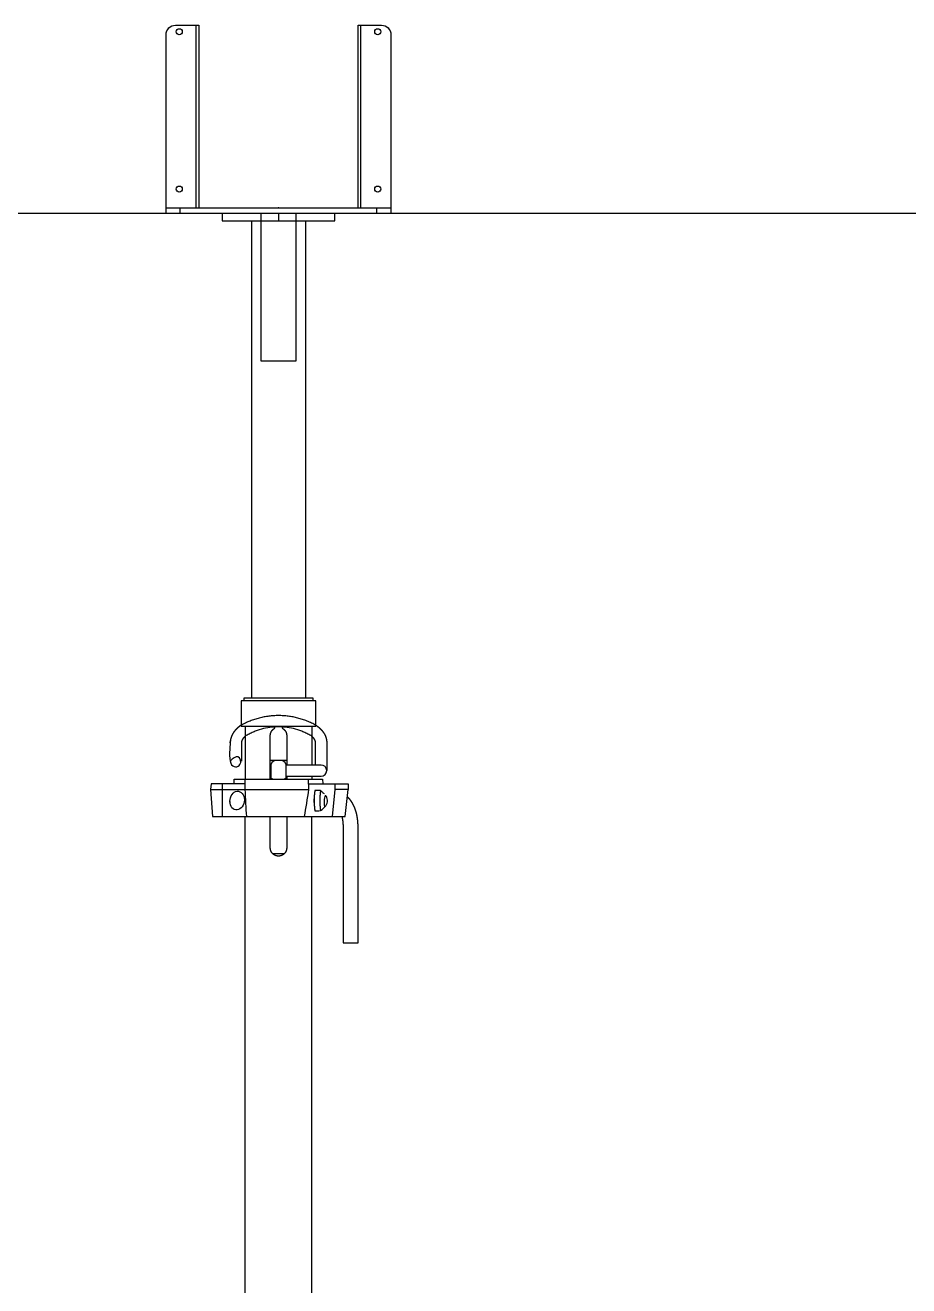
# Model space of a CAD drawing. Header units: millimetres. Extents: x 1924 to 471109, y -30014 to 109986.
# Drawn here: x 423574 to 424518, y 29958 to 31304 of the extents above; entities that cross this region are included whole.
import ezdxf

# ---------------------------------------------------------------- set-up
doc = ezdxf.new("R2010")
doc.units = ezdxf.units.MM
doc.header["$LTSCALE"] = 100
doc.linetypes.add('104', pattern=[4, 2, -2])
doc.layers.add('D NOSNIKY', color=7, linetype='Continuous', true_color=0x994d4d)
doc.layers.add('PERI_HELPLINE', color=140, linetype='Continuous', plot=False)
doc.layers.add('PERI_HIDDEN', color=30, linetype='104', plot=False)

msp = doc.modelspace()

# ---------------------------------------------------------------- linework, layer by layer
at = {"color": 0, "linetype": 'ByBlock'}
for p, q in [((423756.915, 31109.112), (423756.915, 31304.112)), ((423932.915, 31109.112), (423932.915, 31304.112)), ((423724.915, 31109.112), (423964.915, 31109.112))]:
    msp.add_line(p, q, dxfattribs=at).dxf.unprotected_set("ltscale", 0)
for p, q in [((423815.915, 31095.112), (423815.915, 30585.612)), ((423873.915, 31095.112), (423873.915, 30585.612)), ((423809.37, 30555.612), (423809.37, 30499.112)), ((423880.46, 30555.612), (423880.46, 30514.112)), ((423853.665, 30519.112), (423836.165, 30519.112)), ((423853.665, 30502.112), (423853.665, 30499.112)), ((423880.46, 30502.112), (423880.46, 30499.112)), ((423905.185, 30494.112), (423905.185, 30488.112)), ((423850.772, 30419.112), (423839.057, 30419.112))]:
    msp.add_line(p, q, dxfattribs=at)
msp.add_lwpolyline([(423929.915, 31109.112), (423929.915, 31304.112), (423954.915, 31304.112, -0.41421356), (423964.915, 31294.112), (423964.915, 31103.112), (423724.915, 31103.112), (423724.915, 31294.112, -0.41421356), (423734.915, 31304.112), (423759.915, 31304.112), (423759.915, 31109.112)], format="xyb", dxfattribs=at).dxf.unprotected_set("ltscale", 0)
msp.add_lwpolyline([(423904.915, 31103.112), (423784.915, 31103.112), (423784.915, 31095.112), (423904.915, 31095.112)], close=True)
for points in [[(423881.915, 30582.612), (423881.915, 30585.612), (423807.915, 30585.612), (423807.915, 30582.612)], [(423884.994, 30556.517), (423884.994, 30556.517), (423885.072, 30556.464), (423885.151, 30556.41), (423885.229, 30556.356), (423885.307, 30556.302), (423885.385, 30556.247), (423885.462, 30556.193), (423885.54, 30556.138), (423885.617, 30556.083), (423885.694, 30556.028), (423885.771, 30555.973), (423885.847, 30555.918), (423885.923, 30555.863), (423886, 30555.807), (423886.076, 30555.752), (423886.151, 30555.696), (423886.227, 30555.64), (423886.302, 30555.584), (423886.377, 30555.528), (423886.452, 30555.472), (423886.527, 30555.415), (423886.601, 30555.359), (423886.675, 30555.302), (423886.749, 30555.245), (423886.823, 30555.188), (423886.897, 30555.131), (423886.97, 30555.073), (423887.043, 30555.016), (423887.116, 30554.958), (423887.189, 30554.901), (423887.261, 30554.843), (423887.334, 30554.785), (423887.406, 30554.726), (423887.478, 30554.668), (423887.549, 30554.61), (423887.621, 30554.551), (423887.692, 30554.492), (423887.763, 30554.433), (423887.833, 30554.374), (423887.904, 30554.315), (423887.974, 30554.256), (423888.044, 30554.196), (423888.114, 30554.137), (423888.184, 30554.077), (423888.253, 30554.017), (423888.322, 30553.957), (423888.391, 30553.896), (423888.46, 30553.836), (423888.528, 30553.776), (423888.597, 30553.715), (423888.665, 30553.654), (423888.732, 30553.593), (423888.8, 30553.532), (423888.867, 30553.471), (423888.934, 30553.409), (423889.001, 30553.347), (423889.068, 30553.286), (423889.134, 30553.224), (423889.201, 30553.162), (423889.267, 30553.1), (423889.332, 30553.037), (423889.398, 30552.975), (423889.463, 30552.912), (423889.528, 30552.849), (423889.593, 30552.786), (423889.658, 30552.723), (423889.722, 30552.66), (423889.786, 30552.596), (423889.85, 30552.533), (423889.914, 30552.469), (423889.977, 30552.405), (423890.04, 30552.341), (423890.103, 30552.277), (423890.166, 30552.212), (423890.228, 30552.148), (423890.29, 30552.083), (423890.352, 30552.018), (423890.414, 30551.953), (423890.475, 30551.888), (423890.536, 30551.823), (423890.597, 30551.757), (423890.658, 30551.692), (423890.718, 30551.626), (423890.778, 30551.56), (423890.838, 30551.494), (423890.898, 30551.428), (423890.957, 30551.362), (423891.016, 30551.295), (423891.075, 30551.228), (423891.133, 30551.162), (423891.192, 30551.095), (423891.25, 30551.027), (423891.308, 30550.96), (423891.365, 30550.893), (423891.422, 30550.825), (423891.479, 30550.757), (423891.536, 30550.689), (423891.593, 30550.621), (423891.649, 30550.553), (423891.705, 30550.485), (423891.76, 30550.416), (423891.816, 30550.348), (423891.871, 30550.279), (423891.926, 30550.21), (423891.98, 30550.141), (423892.034, 30550.071), (423892.088, 30550.002), (423892.142, 30549.932), (423892.196, 30549.863), (423892.249, 30549.793), (423892.302, 30549.723), (423892.354, 30549.652), (423892.406, 30549.582), (423892.459, 30549.511), (423892.51, 30549.441), (423892.562, 30549.37), (423892.613, 30549.299), (423892.664, 30549.228), (423892.714, 30549.156), (423892.765, 30549.085), (423892.815, 30549.013), (423892.864, 30548.941), (423892.914, 30548.87), (423892.963, 30548.797), (423893.012, 30548.725), (423893.06, 30548.653), (423893.109, 30548.58), (423893.157, 30548.508), (423893.204, 30548.435), (423893.252, 30548.362), (423893.299, 30548.288), (423893.345, 30548.215), (423893.392, 30548.142), (423893.438, 30548.068), (423893.484, 30547.994), (423893.529, 30547.92), (423893.575, 30547.846), (423893.62, 30547.772), (423893.664, 30547.697), (423893.708, 30547.623), (423893.752, 30547.548), (423893.796, 30547.473), (423893.84, 30547.398), (423893.883, 30547.323), (423893.925, 30547.248), (423893.968, 30547.172), (423894.01, 30547.096), (423894.052, 30547.02), (423894.093, 30546.944), (423894.134, 30546.868), (423894.175, 30546.792), (423894.216, 30546.716), (423894.256, 30546.639), (423894.296, 30546.562), (423894.335, 30546.485), (423894.375, 30546.408), (423894.414, 30546.331), (423894.452, 30546.253), (423894.491, 30546.176), (423894.528, 30546.098), (423894.566, 30546.02), (423894.603, 30545.942), (423894.64, 30545.864), (423894.677, 30545.786), (423894.713, 30545.707), (423894.749, 30545.628), (423894.784, 30545.55), (423894.819, 30545.471), (423894.854, 30545.392), (423894.889, 30545.312), (423894.923, 30545.233), (423894.956, 30545.153), (423894.99, 30545.074), (423895.023, 30544.994), (423895.055, 30544.914), (423895.088, 30544.834), (423895.12, 30544.753), (423895.151, 30544.673), (423895.182, 30544.592), (423895.213, 30544.512), (423895.244, 30544.431), (423895.274, 30544.35), (423895.303, 30544.269), (423895.333, 30544.188), (423895.362, 30544.106), (423895.39, 30544.025), (423895.419, 30543.943), (423895.447, 30543.862), (423895.474, 30543.78), (423895.501, 30543.698), (423895.528, 30543.616), (423895.554, 30543.534), (423895.58, 30543.452), (423895.606, 30543.369), (423895.631, 30543.287), (423895.656, 30543.204), (423895.681, 30543.122), (423895.705, 30543.039), (423895.728, 30542.956), (423895.752, 30542.873), (423895.775, 30542.79), (423895.797, 30542.707), (423895.819, 30542.623), (423895.841, 30542.54), (423895.863, 30542.457), (423895.884, 30542.373), (423895.904, 30542.289), (423895.925, 30542.206), (423895.944, 30542.122), (423895.964, 30542.038), (423895.983, 30541.954), (423896.002, 30541.87), (423896.02, 30541.786), (423896.038, 30541.701), (423896.055, 30541.617), (423896.072, 30541.533), (423896.089, 30541.448), (423896.105, 30541.364), (423896.121, 30541.279), (423896.136, 30541.194), (423896.151, 30541.109), (423896.166, 30541.025), (423896.18, 30540.94), (423896.194, 30540.855), (423896.208, 30540.77), (423896.221, 30540.685), (423896.233, 30540.6), (423896.245, 30540.514), (423896.257, 30540.429), (423896.268, 30540.344), (423896.279, 30540.258), (423896.29, 30540.173), (423896.3, 30540.088), (423896.31, 30540.002), (423896.319, 30539.916), (423896.328, 30539.831), (423896.336, 30539.745), (423896.344, 30539.66), (423896.352, 30539.574), (423896.359, 30539.488), (423896.366, 30539.402), (423896.372, 30539.316), (423896.378, 30539.231), (423896.383, 30539.145), (423896.388, 30539.059), (423896.393, 30538.973), (423896.397, 30538.887), (423896.401, 30538.801), (423896.404, 30538.715), (423896.407, 30538.629), (423896.409, 30538.542), (423896.411, 30538.456), (423896.413, 30538.37), (423896.414, 30538.284), (423896.415, 30538.198), (423896.415, 30538.112), (423896.415, 30508.112)], [(423809.37, 30544.891), (423809.299, 30544.829), (423809.23, 30544.768), (423809.161, 30544.706), (423809.093, 30544.644), (423809.025, 30544.583), (423808.958, 30544.521), (423808.892, 30544.46), (423808.827, 30544.398), (423808.762, 30544.337), (423808.698, 30544.276), (423808.635, 30544.214), (423808.572, 30544.153), (423808.51, 30544.092), (423808.449, 30544.031), (423808.388, 30543.97), (423808.328, 30543.909), (423808.269, 30543.848), (423808.21, 30543.787), (423808.153, 30543.726), (423808.096, 30543.666), (423808.039, 30543.605), (423807.984, 30543.545), (423807.929, 30543.485), (423807.874, 30543.425), (423807.821, 30543.365), (423807.768, 30543.305), (423807.716, 30543.246), (423807.664, 30543.186), (423807.614, 30543.127), (423807.563, 30543.067), (423807.514, 30543.008), (423807.465, 30542.949), (423807.417, 30542.89), (423807.37, 30542.832), (423807.323, 30542.773), (423807.277, 30542.714), (423807.232, 30542.656), (423807.187, 30542.598), (423807.143, 30542.54), (423807.099, 30542.482), (423807.057, 30542.425), (423807.014, 30542.367), (423806.973, 30542.31), (423806.932, 30542.252), (423806.892, 30542.195), (423806.852, 30542.139), (423806.813, 30542.082), (423806.775, 30542.025), (423806.737, 30541.969), (423806.7, 30541.913), (423806.663, 30541.857), (423806.628, 30541.801), (423806.592, 30541.745), (423806.558, 30541.69), (423806.524, 30541.634), (423806.49, 30541.579), (423806.457, 30541.524), (423806.425, 30541.469), (423806.393, 30541.415), (423806.362, 30541.36), (423806.331, 30541.306), (423806.302, 30541.252), (423806.272, 30541.198), (423806.243, 30541.145), (423806.215, 30541.091), (423806.187, 30541.038), (423806.16, 30540.985), (423806.134, 30540.932), (423806.108, 30540.88), (423806.082, 30540.827), (423806.057, 30540.775), (423806.033, 30540.723), (423806.009, 30540.671), (423805.986, 30540.62), (423805.963, 30540.568), (423805.941, 30540.517), (423805.919, 30540.466), (423805.898, 30540.416), (423805.878, 30540.365), (423805.858, 30540.315), (423805.838, 30540.265), (423805.819, 30540.215), (423805.8, 30540.166), (423805.782, 30540.116), (423805.765, 30540.067), (423805.748, 30540.019), (423805.731, 30539.97), (423805.715, 30539.922), (423805.7, 30539.873), (423805.684, 30539.826), (423805.67, 30539.778), (423805.656, 30539.73), (423805.642, 30539.683), (423805.628, 30539.636), (423805.615, 30539.589), (423805.603, 30539.542), (423805.591, 30539.496), (423805.579, 30539.449), (423805.568, 30539.403), (423805.557, 30539.357), (423805.547, 30539.311), (423805.537, 30539.265), (423805.528, 30539.22), (423805.518, 30539.174), (423805.51, 30539.129), (423805.501, 30539.084), (423805.493, 30539.039), (423805.486, 30538.994), (423805.479, 30538.949), (423805.472, 30538.904), (423805.466, 30538.859), (423805.46, 30538.815), (423805.454, 30538.77), (423805.449, 30538.726), (423805.444, 30538.682), (423805.44, 30538.638), (423805.436, 30538.594), (423805.432, 30538.55), (423805.426, 30538.462), (423805.421, 30538.374), (423805.417, 30538.286), (423805.415, 30538.199), (423805.415, 30538.112), (423805.415, 30518.112)], [(423836.165, 30499.112), (423836.165, 30545.612), (423836.166, 30545.757), (423836.17, 30545.902), (423836.176, 30546.049), (423836.185, 30546.196), (423836.197, 30546.343), (423836.21, 30546.491), (423836.227, 30546.639), (423836.246, 30546.788), (423836.268, 30546.936), (423836.292, 30547.085), (423836.319, 30547.233), (423836.348, 30547.382), (423836.38, 30547.53), (423836.414, 30547.678), (423836.451, 30547.825), (423836.491, 30547.972), (423836.533, 30548.119), (423836.578, 30548.265), (423836.625, 30548.41), (423836.675, 30548.555), (423836.727, 30548.698), (423836.782, 30548.841), (423836.84, 30548.982), (423836.9, 30549.123), (423836.963, 30549.262), (423837.028, 30549.4), (423837.096, 30549.537), (423837.166, 30549.673), (423837.238, 30549.807), (423837.312, 30549.94), (423837.388, 30550.071), (423837.467, 30550.2), (423837.548, 30550.328), (423837.63, 30550.455), (423837.715, 30550.579), (423837.801, 30550.702), (423837.889, 30550.823), (423837.979, 30550.943), (423838.07, 30551.06), (423838.163, 30551.175), (423838.257, 30551.288), (423838.353, 30551.399), (423838.451, 30551.508), (423838.549, 30551.615), (423838.649, 30551.72), (423838.751, 30551.822), (423838.854, 30551.922), (423838.959, 30552.022), (423839.067, 30552.12), (423839.177, 30552.217), (423839.289, 30552.312), (423839.403, 30552.406), (423839.519, 30552.499), (423839.637, 30552.59), (423839.757, 30552.679), (423839.879, 30552.766), (423840.003, 30552.852), (423840.128, 30552.935), (423840.255, 30553.017), (423840.384, 30553.097), (423840.514, 30553.174), (423840.646, 30553.25), (423840.78, 30553.323), (423840.915, 30553.394), (423840.915, 30555.612)], [(423848.915, 30555.612), (423848.915, 30553.394), (423849.05, 30553.323), (423849.183, 30553.25), (423849.315, 30553.174), (423849.446, 30553.097), (423849.574, 30553.017), (423849.701, 30552.935), (423849.827, 30552.852), (423849.951, 30552.766), (423850.072, 30552.679), (423850.192, 30552.59), (423850.31, 30552.499), (423850.427, 30552.406), (423850.541, 30552.312), (423850.653, 30552.217), (423850.762, 30552.12), (423850.87, 30552.022), (423850.976, 30551.922), (423851.079, 30551.822), (423851.18, 30551.72), (423851.28, 30551.615), (423851.379, 30551.508), (423851.476, 30551.399), (423851.572, 30551.288), (423851.667, 30551.175), (423851.76, 30551.06), (423851.851, 30550.943), (423851.941, 30550.823), (423852.029, 30550.702), (423852.115, 30550.579), (423852.199, 30550.455), (423852.282, 30550.328), (423852.362, 30550.2), (423852.441, 30550.071), (423852.518, 30549.94), (423852.592, 30549.807), (423852.664, 30549.673), (423852.734, 30549.537), (423852.801, 30549.4), (423852.867, 30549.262), (423852.929, 30549.123), (423852.989, 30548.982), (423853.047, 30548.841), (423853.102, 30548.698), (423853.155, 30548.555), (423853.204, 30548.41), (423853.252, 30548.265), (423853.296, 30548.119), (423853.339, 30547.972), (423853.378, 30547.825), (423853.415, 30547.678), (423853.45, 30547.53), (423853.481, 30547.382), (423853.511, 30547.233), (423853.538, 30547.085), (423853.562, 30546.936), (423853.583, 30546.788), (423853.602, 30546.639), (423853.619, 30546.491), (423853.633, 30546.343), (423853.644, 30546.196), (423853.653, 30546.049), (423853.66, 30545.902), (423853.663, 30545.757), (423853.665, 30545.612), (423853.665, 30514.112)], [(423884.415, 30514.112), (423884.415, 30538.112), (423884.414, 30538.199), (423884.412, 30538.287), (423884.409, 30538.375), (423884.404, 30538.463), (423884.398, 30538.551), (423884.391, 30538.64), (423884.382, 30538.73), (423884.377, 30538.774), (423884.371, 30538.819), (423884.365, 30538.864), (423884.359, 30538.909), (423884.353, 30538.954), (423884.346, 30539), (423884.338, 30539.045), (423884.331, 30539.091), (423884.322, 30539.136), (423884.314, 30539.182), (423884.305, 30539.228), (423884.295, 30539.274), (423884.286, 30539.32), (423884.275, 30539.366), (423884.265, 30539.413), (423884.254, 30539.459), (423884.242, 30539.506), (423884.23, 30539.553), (423884.218, 30539.6), (423884.205, 30539.647), (423884.191, 30539.694), (423884.178, 30539.742), (423884.163, 30539.789), (423884.149, 30539.837), (423884.133, 30539.885), (423884.118, 30539.933), (423884.102, 30539.981), (423884.085, 30540.03), (423884.068, 30540.078), (423884.05, 30540.127), (423884.032, 30540.176), (423884.014, 30540.225), (423883.995, 30540.274), (423883.975, 30540.324), (423883.955, 30540.373), (423883.934, 30540.423), (423883.913, 30540.473), (423883.892, 30540.523), (423883.869, 30540.574), (423883.847, 30540.625), (423883.824, 30540.675), (423883.8, 30540.726), (423883.776, 30540.778), (423883.751, 30540.829), (423883.725, 30540.881), (423883.699, 30540.933), (423883.673, 30540.985), (423883.646, 30541.037), (423883.618, 30541.09), (423883.59, 30541.143), (423883.561, 30541.196), (423883.532, 30541.249), (423883.502, 30541.302), (423883.472, 30541.356), (423883.441, 30541.41), (423883.409, 30541.464), (423883.377, 30541.519), (423883.344, 30541.574), (423883.311, 30541.629), (423883.276, 30541.684), (423883.242, 30541.739), (423883.207, 30541.795), (423883.171, 30541.851), (423883.134, 30541.907), (423883.097, 30541.963), (423883.059, 30542.02), (423883.02, 30542.077), (423882.981, 30542.134), (423882.942, 30542.191), (423882.901, 30542.248), (423882.86, 30542.305), (423882.818, 30542.363), (423882.776, 30542.421), (423882.733, 30542.479), (423882.689, 30542.537), (423882.645, 30542.595), (423882.6, 30542.653), (423882.554, 30542.712), (423882.508, 30542.77), (423882.461, 30542.829), (423882.413, 30542.888), (423882.365, 30542.947), (423882.316, 30543.007), (423882.266, 30543.066), (423882.216, 30543.126), (423882.165, 30543.185), (423882.113, 30543.245), (423882.061, 30543.305), (423882.008, 30543.365), (423881.954, 30543.425), (423881.9, 30543.485), (423881.845, 30543.545), (423881.789, 30543.606), (423881.733, 30543.666), (423881.676, 30543.727), (423881.618, 30543.787), (423881.559, 30543.848), (423881.5, 30543.909), (423881.44, 30543.97), (423881.38, 30544.031), (423881.319, 30544.092), (423881.257, 30544.153), (423881.194, 30544.214), (423881.131, 30544.276), (423881.067, 30544.337), (423881.002, 30544.398), (423880.937, 30544.46), (423880.871, 30544.521), (423880.804, 30544.583), (423880.737, 30544.644), (423880.669, 30544.706), (423880.6, 30544.768), (423880.53, 30544.829), (423880.46, 30544.891)], [(423808.879, 30499.112), (423808.874, 30498.114), (423808.868, 30497.115), (423808.862, 30496.115), (423808.857, 30495.114), (423808.851, 30494.112), (423772.862, 30494.112), (423772.446, 30488.112), (423877.384, 30488.112)], [(423785.083, 30459.112), (423784.946, 30488.112), (423785.027, 30494.112)], [(423797.403, 30494.112), (423797.665, 30499.112), (423892.015, 30499.112), (423892.277, 30494.112)], [(423808.992, 30499.112), (423808.98, 30496.922), (423808.968, 30494.728), (423808.956, 30492.528), (423808.944, 30490.322), (423808.933, 30488.112), (423809.135, 30484.299), (423809.337, 30480.542), (423809.541, 30476.838), (423809.745, 30473.188), (423809.95, 30469.591), (423810.155, 30466.046), (423810.361, 30462.553), (423810.569, 30459.112)], [(423872.724, 30459.112), (423873.278, 30462.542), (423873.84, 30466.025), (423874.41, 30469.563), (423874.988, 30473.156), (423875.574, 30476.807), (423876.168, 30480.515), (423876.772, 30484.283), (423877.384, 30488.112), (423876.861, 30499.112)], [(423877.099, 30494.112), (423919.185, 30494.112), (423919.185, 30488.112)], [(423772.446, 30488.112), (423774.532, 30459.112), (423916.101, 30459.112), (423919.185, 30488.112), (423905.185, 30488.112), (423902.101, 30459.112)], [(423912.524, 30459.112), (423912.564, 30458.959), (423912.603, 30458.805), (423912.642, 30458.65), (423912.68, 30458.494), (423912.718, 30458.338), (423912.755, 30458.181), (423912.792, 30458.023), (423912.828, 30457.864), (423912.864, 30457.704), (423912.899, 30457.543), (423912.934, 30457.382), (423912.968, 30457.22), (423913.001, 30457.057), (423913.034, 30456.894), (423913.098, 30456.565), (423913.159, 30456.233), (423913.219, 30455.899), (423913.276, 30455.562), (423913.33, 30455.223), (423913.382, 30454.881), (423913.431, 30454.538), (423913.478, 30454.192), (423913.522, 30453.844), (423913.564, 30453.495), (423913.603, 30453.144), (423913.64, 30452.791), (423913.673, 30452.437), (423913.705, 30452.081), (423913.733, 30451.724), (423913.759, 30451.366), (423913.782, 30451.007), (423913.803, 30450.647), (423913.821, 30450.287), (423913.836, 30449.925), (423913.848, 30449.563), (423913.858, 30449.201), (423913.865, 30448.838), (423913.869, 30448.475), (423913.87, 30448.112), (423913.87, 30324.112), (423929.87, 30324.112), (423929.87, 30448.112), (423929.87, 30448.406), (423929.868, 30448.701), (423929.864, 30448.995), (423929.86, 30449.289), (423929.854, 30449.584), (423929.846, 30449.878), (423929.837, 30450.172), (423929.827, 30450.466), (423929.816, 30450.76), (423929.803, 30451.053), (423929.789, 30451.347), (423929.773, 30451.64), (423929.756, 30451.933), (423929.738, 30452.226), (423929.718, 30452.518), (423929.697, 30452.811), (423929.675, 30453.103), (423929.651, 30453.394), (423929.626, 30453.686), (423929.6, 30453.977), (423929.572, 30454.268), (423929.543, 30454.558), (423929.512, 30454.848), (423929.481, 30455.138), (423929.447, 30455.427), (423929.413, 30455.715), (423929.377, 30456.004), (423929.34, 30456.291), (423929.301, 30456.579), (423929.261, 30456.866), (423929.22, 30457.152), (423929.177, 30457.437), (423929.134, 30457.723), (423929.088, 30458.007), (423929.042, 30458.291), (423928.994, 30458.574), (423928.944, 30458.857), (423928.894, 30459.139), (423928.842, 30459.421), (423928.788, 30459.701), (423928.733, 30459.981), (423928.677, 30460.261), (423928.62, 30460.539), (423928.561, 30460.817), (423928.501, 30461.094), (423928.44, 30461.371), (423928.377, 30461.646), (423928.313, 30461.921), (423928.247, 30462.195), (423928.18, 30462.469), (423928.112, 30462.741), (423928.042, 30463.012), (423927.971, 30463.283), (423927.899, 30463.553), (423927.825, 30463.822), (423927.75, 30464.09), (423927.674, 30464.357), (423927.596, 30464.623), (423927.517, 30464.888), (423927.436, 30465.152), (423927.354, 30465.416), (423927.271, 30465.678), (423927.186, 30465.939), (423927.1, 30466.199), (423927.056, 30466.329), (423927.013, 30466.458), (423926.968, 30466.588), (423926.924, 30466.717), (423926.879, 30466.845), (423926.833, 30466.974), (423926.788, 30467.102), (423926.742, 30467.23), (423926.696, 30467.357), (423926.649, 30467.485), (423926.602, 30467.612), (423926.554, 30467.738), (423926.507, 30467.865), (423926.459, 30467.991), (423926.41, 30468.117), (423926.362, 30468.243), (423926.313, 30468.368), (423926.263, 30468.493), (423926.213, 30468.618), (423926.163, 30468.743), (423926.113, 30468.867), (423926.062, 30468.991), (423926.011, 30469.114), (423925.959, 30469.238), (423925.907, 30469.361), (423925.855, 30469.484), (423925.802, 30469.606), (423925.749, 30469.728), (423925.696, 30469.85), (423925.642, 30469.972), (423925.588, 30470.093), (423925.533, 30470.214), (423925.479, 30470.335), (423925.423, 30470.455), (423925.368, 30470.575), (423925.312, 30470.695), (423925.255, 30470.814), (423925.199, 30470.933), (423925.142, 30471.052), (423925.084, 30471.17), (423925.026, 30471.289), (423924.968, 30471.406), (423924.909, 30471.524), (423924.85, 30471.641), (423924.791, 30471.758), (423924.731, 30471.874), (423924.671, 30471.991), (423924.61, 30472.107), (423924.549, 30472.222), (423924.488, 30472.337), (423924.426, 30472.452), (423924.364, 30472.567), (423924.302, 30472.681), (423924.239, 30472.795), (423924.175, 30472.908), (423924.112, 30473.021), (423924.047, 30473.134), (423923.983, 30473.247), (423923.918, 30473.359), (423923.853, 30473.471), (423923.787, 30473.582), (423923.721, 30473.693), (423923.654, 30473.804), (423923.587, 30473.914), (423923.52, 30474.024), (423923.452, 30474.134), (423923.384, 30474.243), (423923.315, 30474.352), (423923.246, 30474.461), (423923.176, 30474.569), (423923.106, 30474.677), (423923.036, 30474.784), (423922.965, 30474.892), (423922.894, 30474.998), (423922.823, 30475.105), (423922.75, 30475.211), (423922.678, 30475.316), (423922.605, 30475.422), (423922.532, 30475.526), (423922.458, 30475.631), (423922.384, 30475.735), (423922.309, 30475.839), (423922.234, 30475.942), (423922.158, 30476.045), (423922.082, 30476.148), (423922.006, 30476.25), (423921.929, 30476.352), (423921.851, 30476.453), (423921.774, 30476.554), (423921.695, 30476.655), (423921.616, 30476.755), (423921.537, 30476.855), (423921.457, 30476.954), (423921.377, 30477.053), (423921.296, 30477.152), (423921.215, 30477.25), (423921.133, 30477.347), (423921.051, 30477.445), (423920.968, 30477.541), (423920.885, 30477.638), (423920.801, 30477.733), (423920.717, 30477.829), (423920.632, 30477.924), (423920.546, 30478.018), (423920.461, 30478.112), (423920.374, 30478.206), (423920.287, 30478.299), (423920.2, 30478.391), (423920.112, 30478.483), (423920.024, 30478.575), (423919.935, 30478.666), (423919.845, 30478.757), (423919.755, 30478.847), (423919.664, 30478.937), (423919.573, 30479.026), (423919.481, 30479.114), (423919.389, 30479.202), (423919.296, 30479.29), (423919.203, 30479.377), (423919.109, 30479.464), (423919.014, 30479.55), (423918.919, 30479.635), (423918.824, 30479.72), (423918.727, 30479.805), (423918.631, 30479.888), (423918.533, 30479.972), (423918.435, 30480.055), (423918.337, 30480.137)], [(423809.415, 28641.112), (423809.415, 30335.362), (423809.37, 30350.362), (423809.37, 30459.112)], [(423853.665, 30459.112), (423853.665, 30425.612), (423853.664, 30425.508), (423853.662, 30425.404), (423853.659, 30425.3), (423853.654, 30425.195), (423853.649, 30425.09), (423853.641, 30424.985), (423853.633, 30424.879), (423853.623, 30424.773), (423853.612, 30424.668), (423853.6, 30424.562), (423853.586, 30424.455), (423853.571, 30424.349), (423853.555, 30424.243), (423853.537, 30424.137), (423853.518, 30424.031), (423853.498, 30423.924), (423853.477, 30423.818), (423853.454, 30423.712), (423853.43, 30423.607), (423853.404, 30423.501), (423853.377, 30423.395), (423853.349, 30423.29), (423853.32, 30423.185), (423853.289, 30423.08), (423853.257, 30422.976), (423853.224, 30422.872), (423853.189, 30422.768), (423853.153, 30422.665), (423853.116, 30422.562), (423853.077, 30422.46), (423853.037, 30422.358), (423852.996, 30422.257), (423852.954, 30422.156), (423852.91, 30422.056), (423852.865, 30421.957), (423852.818, 30421.858), (423852.771, 30421.76), (423852.722, 30421.662), (423852.672, 30421.565), (423852.621, 30421.469), (423852.568, 30421.374), (423852.515, 30421.279), (423852.46, 30421.185), (423852.405, 30421.092), (423852.348, 30420.999), (423852.29, 30420.908), (423852.232, 30420.817), (423852.172, 30420.727), (423852.111, 30420.638), (423852.05, 30420.55), (423851.987, 30420.463), (423851.924, 30420.377), (423851.86, 30420.292), (423851.795, 30420.208), (423851.729, 30420.125), (423851.662, 30420.043), (423851.594, 30419.961), (423851.526, 30419.881), (423851.457, 30419.802), (423851.388, 30419.725), (423851.317, 30419.648), (423851.246, 30419.572), (423851.175, 30419.498), (423851.102, 30419.425), (423851.029, 30419.352), (423850.955, 30419.281), (423850.879, 30419.21), (423850.802, 30419.139), (423850.725, 30419.07), (423850.646, 30419.001), (423850.566, 30418.932), (423850.485, 30418.865), (423850.402, 30418.798), (423850.319, 30418.732), (423850.235, 30418.667), (423850.15, 30418.603), (423850.064, 30418.54), (423849.977, 30418.477), (423849.889, 30418.416), (423849.8, 30418.355), (423849.71, 30418.295), (423849.619, 30418.237), (423849.528, 30418.179), (423849.435, 30418.122), (423849.342, 30418.067), (423849.248, 30418.012), (423849.153, 30417.958), (423849.058, 30417.906), (423848.962, 30417.855), (423848.865, 30417.805), (423848.767, 30417.756), (423848.669, 30417.708), (423848.57, 30417.662), (423848.471, 30417.617), (423848.37, 30417.573), (423848.27, 30417.53), (423848.168, 30417.489), (423848.067, 30417.449), (423847.964, 30417.411), (423847.862, 30417.373), (423847.758, 30417.337), (423847.655, 30417.303), (423847.551, 30417.269), (423847.446, 30417.237), (423847.341, 30417.206), (423847.236, 30417.177), (423847.131, 30417.149), (423847.026, 30417.122), (423846.92, 30417.097), (423846.814, 30417.073), (423846.708, 30417.05), (423846.602, 30417.028), (423846.496, 30417.008), (423846.39, 30416.989), (423846.283, 30416.972), (423846.177, 30416.955), (423846.071, 30416.94), (423845.965, 30416.927), (423845.859, 30416.914), (423845.753, 30416.903), (423845.647, 30416.893), (423845.542, 30416.885), (423845.437, 30416.878), (423845.332, 30416.872), (423845.227, 30416.867), (423845.122, 30416.864), (423845.018, 30416.862), (423844.915, 30416.862), (423844.811, 30416.862), (423844.707, 30416.864), (423844.603, 30416.867), (423844.498, 30416.872), (423844.393, 30416.878), (423844.288, 30416.885), (423844.182, 30416.893), (423844.076, 30416.903), (423843.971, 30416.914), (423843.865, 30416.927), (423843.758, 30416.94), (423843.652, 30416.955), (423843.546, 30416.972), (423843.44, 30416.989), (423843.334, 30417.008), (423843.227, 30417.028), (423843.121, 30417.05), (423843.015, 30417.073), (423842.909, 30417.097), (423842.804, 30417.122), (423842.698, 30417.149), (423842.593, 30417.177), (423842.488, 30417.206), (423842.383, 30417.237), (423842.279, 30417.269), (423842.175, 30417.303), (423842.071, 30417.337), (423841.968, 30417.373), (423841.865, 30417.411), (423841.763, 30417.449), (423841.661, 30417.489), (423841.56, 30417.53), (423841.459, 30417.573), (423841.359, 30417.617), (423841.259, 30417.662), (423841.161, 30417.708), (423841.062, 30417.756), (423840.965, 30417.805), (423840.868, 30417.855), (423840.772, 30417.906), (423840.676, 30417.958), (423840.581, 30418.012), (423840.487, 30418.067), (423840.394, 30418.122), (423840.302, 30418.179), (423840.21, 30418.237), (423840.12, 30418.295), (423840.03, 30418.355), (423839.941, 30418.416), (423839.853, 30418.477), (423839.766, 30418.54), (423839.68, 30418.603), (423839.595, 30418.667), (423839.51, 30418.732), (423839.427, 30418.798), (423839.345, 30418.865), (423839.264, 30418.932), (423839.184, 30419.001), (423839.105, 30419.07), (423839.027, 30419.139), (423838.95, 30419.21), (423838.875, 30419.281), (423838.8, 30419.352), (423838.727, 30419.425), (423838.655, 30419.498), (423838.583, 30419.572), (423838.512, 30419.648), (423838.442, 30419.725), (423838.372, 30419.802), (423838.303, 30419.881), (423838.235, 30419.961), (423838.168, 30420.043), (423838.101, 30420.125), (423838.035, 30420.208), (423837.97, 30420.292), (423837.906, 30420.377), (423837.842, 30420.463), (423837.78, 30420.55), (423837.718, 30420.638), (423837.658, 30420.727), (423837.598, 30420.817), (423837.539, 30420.908), (423837.482, 30420.999), (423837.425, 30421.092), (423837.369, 30421.185), (423837.315, 30421.279), (423837.261, 30421.374), (423837.209, 30421.469), (423837.158, 30421.565), (423837.108, 30421.662), (423837.059, 30421.76), (423837.011, 30421.858), (423836.965, 30421.957), (423836.92, 30422.056), (423836.876, 30422.156), (423836.833, 30422.257), (423836.792, 30422.358), (423836.752, 30422.46), (423836.714, 30422.562), (423836.676, 30422.665), (423836.64, 30422.768), (423836.606, 30422.872), (423836.572, 30422.976), (423836.54, 30423.08), (423836.51, 30423.185), (423836.48, 30423.29), (423836.452, 30423.395), (423836.425, 30423.501), (423836.4, 30423.607), (423836.376, 30423.712), (423836.353, 30423.818), (423836.331, 30423.924), (423836.311, 30424.031), (423836.292, 30424.137), (423836.275, 30424.243), (423836.258, 30424.349), (423836.243, 30424.455), (423836.23, 30424.562), (423836.217, 30424.668), (423836.206, 30424.773), (423836.197, 30424.879), (423836.188, 30424.985), (423836.181, 30425.09), (423836.175, 30425.195), (423836.171, 30425.3), (423836.167, 30425.404), (423836.165, 30425.508), (423836.165, 30425.612), (423836.165, 30459.112)], [(423880.415, 28641.112), (423880.415, 30335.362), (423880.46, 30350.362), (423880.46, 30459.112)]]:
    msp.add_lwpolyline(points, dxfattribs=at)
msp.add_lwpolyline([(423884.915, 30555.612), (423884.915, 30582.612), (423804.915, 30582.612), (423804.915, 30555.612)], close=True, dxfattribs=at)
for points in [[(423838.915, 30499.112, -0.41421356), (423836.915, 30501.112), (423836.915, 30515.112)], [(423852.915, 30515.112), (423852.915, 30501.112, -0.41421356), (423850.915, 30499.112)], [(423852.915, 30502.112), (423890.415, 30502.112, 1), (423890.415, 30514.112), (423852.915, 30514.112)]]:
    msp.add_lwpolyline(points, format="xyb", dxfattribs=at)
for centre in [(423738.915, 31297.112), (423950.915, 31297.112), (423738.915, 31129.112), (423950.915, 31129.112)]:
    msp.add_circle(centre, 3.25, dxfattribs=at).dxf.unprotected_set("ltscale", 0)
for centre, start, end in [((423842.915, 30512.612), 90, 157.380135), ((423846.915, 30512.612), 22.619865, 90)]:
    msp.add_arc(centre, 6.5, start, end, dxfattribs=at)
msp.add_ellipse((423800.725, 30476.112), major_axis=(-1.499, -9.935), ratio=0.76164659, dxfattribs=at)
for centre, major_axis, ratio, start_param, end_param in [((423787.9, 30476.112), (1.456, -9.972), 0.50974852, 1.21159877, 1.5187321), ((423889.876, 30476.112), (0, 8.5), 0.8660254, 1.21344347, 1.92814919)]:
    msp.add_ellipse(centre, major_axis=major_axis, ratio=ratio, start_param=start_param, end_param=end_param, dxfattribs=at)
for points, weights, knots in [([(423804.915, 30556.558), (423804.875, 30556.538), (423804.836, 30556.517), (423804.797, 30556.491), (423804.757, 30556.464), (423804.718, 30556.437), (423804.679, 30556.41), (423804.64, 30556.383), (423804.601, 30556.356), (423804.562, 30556.329), (423804.523, 30556.302), (423804.484, 30556.274), (423804.445, 30556.247), (423804.406, 30556.22), (423804.367, 30556.193), (423804.329, 30556.165), (423804.29, 30556.138), (423804.251, 30556.111), (423804.213, 30556.083), (423804.174, 30556.056), (423804.136, 30556.028), (423804.097, 30556.001), (423804.059, 30555.973), (423804.021, 30555.946), (423803.982, 30555.918), (423803.944, 30555.891), (423803.906, 30555.863), (423803.868, 30555.835), (423803.83, 30555.807), (423803.792, 30555.78), (423803.754, 30555.752), (423803.716, 30555.724), (423803.678, 30555.696), (423803.641, 30555.668), (423803.603, 30555.64), (423803.565, 30555.612), (423803.527, 30555.584), (423803.49, 30555.556), (423803.452, 30555.528), (423803.415, 30555.5), (423803.378, 30555.472), (423803.34, 30555.443), (423803.303, 30555.415), (423803.266, 30555.387), (423803.228, 30555.359), (423803.191, 30555.33), (423803.154, 30555.302), (423803.117, 30555.273), (423803.08, 30555.245), (423803.043, 30555.216), (423803.006, 30555.188), (423802.969, 30555.159), (423802.933, 30555.131), (423802.896, 30555.102), (423802.859, 30555.073), (423802.823, 30555.045), (423802.786, 30555.016), (423802.749, 30554.987), (423802.713, 30554.958), (423802.677, 30554.929), (423802.64, 30554.9), (423802.604, 30554.871), (423802.568, 30554.842), (423802.531, 30554.813), (423802.495, 30554.784), (423802.459, 30554.755), (423802.423, 30554.726), (423802.387, 30554.697), (423802.351, 30554.668), (423802.315, 30554.638), (423802.279, 30554.609), (423802.244, 30554.58), (423802.208, 30554.551), (423802.172, 30554.521), (423802.137, 30554.492), (423802.101, 30554.462), (423802.065, 30554.433), (423802.03, 30554.403), (423801.995, 30554.374), (423801.959, 30554.344), (423801.924, 30554.314), (423801.889, 30554.285), (423801.854, 30554.255), (423801.818, 30554.225), (423801.783, 30554.195), (423801.748, 30554.166), (423801.713, 30554.136), (423801.679, 30554.106), (423801.644, 30554.076), (423801.609, 30554.046), (423801.574, 30554.016), (423801.54, 30553.986), (423801.505, 30553.956), (423801.47, 30553.925), (423801.436, 30553.895), (423801.401, 30553.865), (423801.367, 30553.835), (423801.333, 30553.805), (423801.298, 30553.774), (423801.264, 30553.744), (423801.23, 30553.714), (423801.196, 30553.683), (423801.162, 30553.653), (423801.128, 30553.622), (423801.094, 30553.592), (423801.06, 30553.561), (423801.026, 30553.53), (423800.992, 30553.5), (423800.959, 30553.469), (423800.925, 30553.438), (423800.892, 30553.408), (423800.858, 30553.377), (423800.825, 30553.346), (423800.791, 30553.315), (423800.758, 30553.284), (423800.725, 30553.253), (423800.691, 30553.222), (423800.658, 30553.191), (423800.625, 30553.16), (423800.592, 30553.129), (423800.559, 30553.098), (423800.526, 30553.067), (423800.493, 30553.035), (423800.46, 30553.004), (423800.428, 30552.973), (423800.395, 30552.941), (423800.362, 30552.91), (423800.33, 30552.879), (423800.297, 30552.847), (423800.265, 30552.816), (423800.232, 30552.784), (423800.2, 30552.753), (423800.168, 30552.721), (423800.136, 30552.689), (423800.103, 30552.658), (423800.071, 30552.626), (423800.039, 30552.594), (423800.007, 30552.563), (423799.975, 30552.531), (423799.944, 30552.499), (423799.912, 30552.467), (423799.88, 30552.435), (423799.848, 30552.403), (423799.817, 30552.371), (423799.785, 30552.339), (423799.754, 30552.307), (423799.722, 30552.275), (423799.691, 30552.243), (423799.66, 30552.21), (423799.629, 30552.178), (423799.597, 30552.146), (423799.566, 30552.114), (423799.535, 30552.081), (423799.504, 30552.049), (423799.473, 30552.016), (423799.443, 30551.984), (423799.412, 30551.951), (423799.381, 30551.919), (423799.35, 30551.886), (423799.32, 30551.854), (423799.289, 30551.821), (423799.259, 30551.788), (423799.228, 30551.756), (423799.198, 30551.723), (423799.168, 30551.69), (423799.138, 30551.657), (423799.107, 30551.624), (423799.077, 30551.591), (423799.047, 30551.558), (423799.017, 30551.525), (423798.988, 30551.492), (423798.958, 30551.459), (423798.928, 30551.426), (423798.898, 30551.393), (423798.869, 30551.36), (423798.839, 30551.327), (423798.81, 30551.293), (423798.78, 30551.26), (423798.751, 30551.227), (423798.722, 30551.193), (423798.692, 30551.16), (423798.663, 30551.126), (423798.634, 30551.093), (423798.605, 30551.059), (423798.576, 30551.026), (423798.547, 30550.992), (423798.518, 30550.959), (423798.49, 30550.925), (423798.461, 30550.891), (423798.432, 30550.857), (423798.404, 30550.824), (423798.375, 30550.79), (423798.347, 30550.756), (423798.318, 30550.722), (423798.29, 30550.688), (423798.262, 30550.654), (423798.234, 30550.62), (423798.206, 30550.586), (423798.178, 30550.552), (423798.15, 30550.518), (423798.122, 30550.483), (423798.094, 30550.449), (423798.066, 30550.415), (423798.039, 30550.381), (423798.011, 30550.346), (423797.983, 30550.312), (423797.956, 30550.278), (423797.928, 30550.243), (423797.901, 30550.209), (423797.874, 30550.174), (423797.847, 30550.14), (423797.82, 30550.105), (423797.792, 30550.07), (423797.765, 30550.036), (423797.739, 30550.001), (423797.712, 30549.966), (423797.685, 30549.931), (423797.658, 30549.896), (423797.632, 30549.862), (423797.605, 30549.827), (423797.578, 30549.792), (423797.552, 30549.757), (423797.526, 30549.722), (423797.499, 30549.687), (423797.473, 30549.651), (423797.447, 30549.616), (423797.421, 30549.581), (423797.395, 30549.546), (423797.369, 30549.511), (423797.343, 30549.475), (423797.317, 30549.44), (423797.292, 30549.405), (423797.266, 30549.369), (423797.24, 30549.334), (423797.215, 30549.298), (423797.189, 30549.263), (423797.164, 30549.227), (423797.139, 30549.191), (423797.114, 30549.156), (423797.088, 30549.12), (423797.063, 30549.084), (423797.038, 30549.049), (423797.013, 30549.013), (423796.989, 30548.977), (423796.964, 30548.941), (423796.939, 30548.905), (423796.914, 30548.869), (423796.89, 30548.833), (423796.865, 30548.797), (423796.841, 30548.761), (423796.817, 30548.725), (423796.792, 30548.689), (423796.768, 30548.652), (423796.744, 30548.616), (423796.72, 30548.58), (423796.696, 30548.544), (423796.672, 30548.507), (423796.648, 30548.471), (423796.624, 30548.434), (423796.601, 30548.398), (423796.577, 30548.361), (423796.554, 30548.325), (423796.53, 30548.288), (423796.507, 30548.252), (423796.483, 30548.215), (423796.46, 30548.178), (423796.437, 30548.141), (423796.414, 30548.105), (423796.391, 30548.068), (423796.368, 30548.031), (423796.345, 30547.994), (423796.322, 30547.957), (423796.3, 30547.92), (423796.277, 30547.883), (423796.254, 30547.846), (423796.232, 30547.809), (423796.21, 30547.772), (423796.187, 30547.735), (423796.165, 30547.697), (423796.143, 30547.66), (423796.121, 30547.623), (423796.099, 30547.585), (423796.077, 30547.548), (423796.055, 30547.511), (423796.033, 30547.473), (423796.011, 30547.436), (423795.99, 30547.398), (423795.968, 30547.361), (423795.947, 30547.323), (423795.925, 30547.285), (423795.904, 30547.248), (423795.883, 30547.21), (423795.862, 30547.172), (423795.841, 30547.134), (423795.82, 30547.096), (423795.799, 30547.058), (423795.778, 30547.021), (423795.757, 30546.983), (423795.736, 30546.945), (423795.716, 30546.906), (423795.695, 30546.868), (423795.675, 30546.83), (423795.654, 30546.792), (423795.634, 30546.754), (423795.614, 30546.716), (423795.594, 30546.677), (423795.574, 30546.639), (423795.554, 30546.601), (423795.534, 30546.562), (423795.514, 30546.524), (423795.494, 30546.485), (423795.474, 30546.447), (423795.455, 30546.408), (423795.435, 30546.37), (423795.416, 30546.331), (423795.397, 30546.292), (423795.377, 30546.253), (423795.358, 30546.215), (423795.339, 30546.176), (423795.32, 30546.137), (423795.301, 30546.098), (423795.282, 30546.059), (423795.264, 30546.02), (423795.245, 30545.981), (423795.226, 30545.942), (423795.208, 30545.903), (423795.189, 30545.864), (423795.171, 30545.825), (423795.153, 30545.785), (423795.135, 30545.746), (423795.117, 30545.707), (423795.099, 30545.668), (423795.081, 30545.628), (423795.063, 30545.589), (423795.045, 30545.549), (423795.028, 30545.51), (423795.01, 30545.47), (423794.993, 30545.431), (423794.976, 30545.391), (423794.958, 30545.352), (423794.941, 30545.312), (423794.924, 30545.272), (423794.907, 30545.232), (423794.89, 30545.193), (423794.873, 30545.153), (423794.857, 30545.113), (423794.84, 30545.073), (423794.824, 30545.033), (423794.807, 30544.993), (423794.791, 30544.953), (423794.774, 30544.913), (423794.758, 30544.873), (423794.742, 30544.833), (423794.726, 30544.793), (423794.71, 30544.753), (423794.694, 30544.713), (423794.679, 30544.672), (423794.663, 30544.632), (423794.647, 30544.592), (423794.632, 30544.552), (423794.617, 30544.511), (423794.601, 30544.471), (423794.586, 30544.43), (423794.571, 30544.39), (423794.556, 30544.35), (423794.541, 30544.309), (423794.526, 30544.268), (423794.512, 30544.228), (423794.497, 30544.187), (423794.482, 30544.147), (423794.468, 30544.106), (423794.454, 30544.065), (423794.439, 30544.025), (423794.425, 30543.984), (423794.411, 30543.943), (423794.397, 30543.902), (423794.383, 30543.861), (423794.369, 30543.82), (423794.356, 30543.779), (423794.342, 30543.739), (423794.329, 30543.698), (423794.315, 30543.657), (423794.302, 30543.616), (423794.289, 30543.574), (423794.275, 30543.533), (423794.262, 30543.492), (423794.249, 30543.451), (423794.237, 30543.41), (423794.224, 30543.369), (423794.211, 30543.328), (423794.199, 30543.286), (423794.186, 30543.245), (423794.174, 30543.204), (423794.161, 30543.162), (423794.149, 30543.121), (423794.137, 30543.08), (423794.125, 30543.038), (423794.113, 30542.997), (423794.101, 30542.955), (423794.09, 30542.914), (423794.078, 30542.872), (423794.066, 30542.831), (423794.055, 30542.789), (423794.044, 30542.748), (423794.032, 30542.706), (423794.021, 30542.665), (423794.01, 30542.623), (423793.999, 30542.581), (423793.988, 30542.54), (423793.978, 30542.498), (423793.967, 30542.456), (423793.957, 30542.414), (423793.946, 30542.373), (423793.936, 30542.331), (423793.925, 30542.289), (423793.915, 30542.247), (423793.905, 30542.205), (423793.895, 30542.163), (423793.885, 30542.121), (423793.876, 30542.079), (423793.866, 30542.037), (423793.856, 30541.995), (423793.847, 30541.953), (423793.837, 30541.911), (423793.828, 30541.869), (423793.819, 30541.827), (423793.81, 30541.785), (423793.801, 30541.743), (423793.792, 30541.701), (423793.783, 30541.659), (423793.775, 30541.617), (423793.766, 30541.574), (423793.757, 30541.532), (423793.749, 30541.49), (423793.741, 30541.448), (423793.733, 30541.406), (423793.725, 30541.363), (423793.717, 30541.321), (423793.709, 30541.279), (423793.701, 30541.236), (423793.693, 30541.194), (423793.686, 30541.152), (423793.678, 30541.109), (423793.671, 30541.067), (423793.664, 30541.024), (423793.656, 30540.982), (423793.649, 30540.94), (423793.642, 30540.897), (423793.635, 30540.855), (423793.629, 30540.812), (423793.622, 30540.77), (423793.616, 30540.727), (423793.609, 30540.684), (423793.603, 30540.642), (423793.596, 30540.599), (423793.59, 30540.557), (423793.584, 30540.514), (423793.578, 30540.472), (423793.573, 30540.429), (423793.567, 30540.386), (423793.561, 30540.344), (423793.556, 30540.301), (423793.55, 30540.258), (423793.545, 30540.216), (423793.54, 30540.173), (423793.535, 30540.13), (423793.53, 30540.087), (423793.525, 30540.045), (423793.52, 30540.002), (423793.515, 30539.959), (423793.511, 30539.916), (423793.506, 30539.874), (423793.502, 30539.831), (423793.498, 30539.788), (423793.493, 30539.745), (423793.489, 30539.702), (423793.485, 30539.659), (423793.482, 30539.617), (423793.478, 30539.574), (423793.474, 30539.531), (423793.471, 30539.488), (423793.467, 30539.445), (423793.464, 30539.402), (423793.461, 30539.359), (423793.458, 30539.316), (423793.455, 30539.273), (423793.452, 30539.23), (423793.449, 30539.188), (423793.446, 30539.145), (423793.444, 30539.102), (423793.441, 30539.059), (423793.439, 30539.016), (423793.437, 30538.973), (423793.435, 30538.93), (423793.433, 30538.887), (423793.431, 30538.844), (423793.429, 30538.801), (423793.427, 30538.758), (423793.426, 30538.715), (423793.424, 30538.672), (423793.423, 30538.628), (423793.421, 30538.585), (423793.42, 30538.542), (423793.419, 30538.499), (423793.418, 30538.456), (423793.418, 30538.413), (423793.417, 30538.37), (423793.416, 30538.327), (423793.416, 30538.284), (423793.415, 30538.241), (423793.415, 30538.198), (423793.415, 30538.155), (423793.415, 30538.112), (423793.415, 30528.112), (423793.415, 30518.112), (423793.415, 30512.915), (423799.415, 30512.915), (423805.415, 30512.915), (423805.415, 30518.112), (423805.415, 30523.308), (423799.415, 30523.308), (423793.415, 30523.308), (423793.415, 30518.112)], [1, 1, 1, 1, 1, 1, 1, 1, 1, 1, 1, 1, 1, 1, 1, 1, 1, 1, 1, 1, 1, 1, 1, 1, 1, 1, 1, 1, 1, 1, 1, 1, 1, 1, 1, 1, 1, 1, 1, 1, 1, 1, 1, 1, 1, 1, 1, 1, 1, 1, 1, 1, 1, 1, 1, 1, 1, 1, 1, 1, 1, 1, 1, 1, 1, 1, 1, 1, 1, 1, 1, 1, 1, 1, 1, 1, 1, 1, 1, 1, 1, 1, 1, 1, 1, 1, 1, 1, 1, 1, 1, 1, 1, 1, 1, 1, 1, 1, 1, 1, 1, 1, 1, 1, 1, 1, 1, 1, 1, 1, 1, 1, 1, 1, 1, 1, 1, 1, 1, 1, 1, 1, 1, 1, 1, 1, 1, 1, 1, 1, 1, 1, 1, 1, 1, 1, 1, 1, 1, 1, 1, 1, 1, 1, 1, 1, 1, 1, 1, 1, 1, 1, 1, 1, 1, 1, 1, 1, 1, 1, 1, 1, 1, 1, 1, 1, 1, 1, 1, 1, 1, 1, 1, 1, 1, 1, 1, 1, 1, 1, 1, 1, 1, 1, 1, 1, 1, 1, 1, 1, 1, 1, 1, 1, 1, 1, 1, 1, 1, 1, 1, 1, 1, 1, 1, 1, 1, 1, 1, 1, 1, 1, 1, 1, 1, 1, 1, 1, 1, 1, 1, 1, 1, 1, 1, 1, 1, 1, 1, 1, 1, 1, 1, 1, 1, 1, 1, 1, 1, 1, 1, 1, 1, 1, 1, 1, 1, 1, 1, 1, 1, 1, 1, 1, 1, 1, 1, 1, 1, 1, 1, 1, 1, 1, 1, 1, 1, 1, 1, 1, 1, 1, 1, 1, 1, 1, 1, 1, 1, 1, 1, 1, 1, 1, 1, 1, 1, 1, 1, 1, 1, 1, 1, 1, 1, 1, 1, 1, 1, 1, 1, 1, 1, 1, 1, 1, 1, 1, 1, 1, 1, 1, 1, 1, 1, 1, 1, 1, 1, 1, 1, 1, 1, 1, 1, 1, 1, 1, 1, 1, 1, 1, 1, 1, 1, 1, 1, 1, 1, 1, 1, 1, 1, 1, 1, 1, 1, 1, 1, 1, 1, 1, 1, 1, 1, 1, 1, 1, 1, 1, 1, 1, 1, 1, 1, 1, 1, 1, 1, 1, 1, 1, 1, 1, 1, 1, 1, 1, 1, 1, 1, 1, 1, 1, 1, 1, 1, 1, 1, 1, 1, 1, 1, 1, 1, 1, 1, 1, 1, 1, 1, 1, 1, 1, 1, 1, 1, 1, 1, 1, 1, 1, 1, 1, 1, 1, 1, 1, 1, 1, 1, 1, 1, 1, 1, 1, 1, 1, 1, 1, 1, 1, 1, 1, 1, 1, 1, 1, 1, 1, 1, 1, 1, 1, 1, 1, 1, 1, 1, 1, 1, 1, 1, 1, 1, 1, 1, 1, 1, 1, 1, 1, 1, 1, 1, 1, 1, 1, 1, 1, 1, 1, 1, 1, 1, 1, 1, 1, 1, 1, 1, 1, 1, 1, 1, 1, 1, 1, 1, 1, 1, 1, 1, 1, 1, 1, 1, 1, 1, 1, 1, 1, 1, 1, 1, 1, 1, 1, 1, 1, 1, 1, 1, 1, 1, 0.707106781187, 1, 0.707106781187, 1, 0.707106781187, 1, 0.707106781187, 1], [0, 0, 0, 1, 1, 2, 2, 3, 3, 4, 4, 5, 5, 6, 6, 7, 7, 8, 8, 9, 9, 10, 10, 11, 11, 12, 12, 13, 13, 14, 14, 15, 15, 16, 16, 17, 17, 18, 18, 19, 19, 20, 20, 21, 21, 22, 22, 23, 23, 24, 24, 25, 25, 26, 26, 27, 27, 28, 28, 29, 29, 30, 30, 31, 31, 32, 32, 33, 33, 34, 34, 35, 35, 36, 36, 37, 37, 38, 38, 39, 39, 40, 40, 41, 41, 42, 42, 43, 43, 44, 44, 45, 45, 46, 46, 47, 47, 48, 48, 49, 49, 50, 50, 51, 51, 52, 52, 53, 53, 54, 54, 55, 55, 56, 56, 57, 57, 58, 58, 59, 59, 60, 60, 61, 61, 62, 62, 63, 63, 64, 64, 65, 65, 66, 66, 67, 67, 68, 68, 69, 69, 70, 70, 71, 71, 72, 72, 73, 73, 74, 74, 75, 75, 76, 76, 77, 77, 78, 78, 79, 79, 80, 80, 81, 81, 82, 82, 83, 83, 84, 84, 85, 85, 86, 86, 87, 87, 88, 88, 89, 89, 90, 90, 91, 91, 92, 92, 93, 93, 94, 94, 95, 95, 96, 96, 97, 97, 98, 98, 99, 99, 100, 100, 101, 101, 102, 102, 103, 103, 104, 104, 105, 105, 106, 106, 107, 107, 108, 108, 109, 109, 110, 110, 111, 111, 112, 112, 113, 113, 114, 114, 115, 115, 116, 116, 117, 117, 118, 118, 119, 119, 120, 120, 121, 121, 122, 122, 123, 123, 124, 124, 125, 125, 126, 126, 127, 127, 128, 128, 129, 129, 130, 130, 131, 131, 132, 132, 133, 133, 134, 134, 135, 135, 136, 136, 137, 137, 138, 138, 139, 139, 140, 140, 141, 141, 142, 142, 143, 143, 144, 144, 145, 145, 146, 146, 147, 147, 148, 148, 149, 149, 150, 150, 151, 151, 152, 152, 153, 153, 154, 154, 155, 155, 156, 156, 157, 157, 158, 158, 159, 159, 160, 160, 161, 161, 162, 162, 163, 163, 164, 164, 165, 165, 166, 166, 167, 167, 168, 168, 169, 169, 170, 170, 171, 171, 172, 172, 173, 173, 174, 174, 175, 175, 176, 176, 177, 177, 178, 178, 179, 179, 180, 180, 181, 181, 182, 182, 183, 183, 184, 184, 185, 185, 186, 186, 187, 187, 188, 188, 189, 189, 190, 190, 191, 191, 192, 192, 193, 193, 194, 194, 195, 195, 196, 196, 197, 197, 198, 198, 199, 199, 200, 200, 201, 201, 202, 202, 203, 203, 204, 204, 205, 205, 206, 206, 207, 207, 208, 208, 209, 209, 210, 210, 211, 211, 212, 212, 213, 213, 214, 214, 215, 215, 216, 216, 217, 217, 218, 218, 219, 219, 220, 220, 221, 221, 222, 222, 223, 223, 224, 224, 225, 225, 226, 226, 227, 227, 228, 228, 229, 229, 230, 230, 231, 231, 232, 232, 233, 233, 234, 234, 235, 235, 236, 236, 237, 237, 238, 238, 239, 239, 240, 240, 241, 241, 242, 242, 243, 243, 244, 244, 245, 245, 246, 246, 247, 247, 248, 248, 249, 249, 250, 250, 251, 251, 252, 252, 253, 253, 254, 254, 255, 255, 256, 256, 257, 257, 258.57079633, 258.57079633, 260.14159265, 260.14159265, 261.71238898, 261.71238898, 263.28318531, 263.28318531, 263.28318531]), ([(423889.782, 30486.852), (423886.751, 30487.992), (423883.72, 30486.852), (423883.686, 30486.625), (423883.653, 30486.399), (423883.621, 30486.172), (423883.589, 30485.945), (423883.558, 30485.716), (423883.527, 30485.488), (423883.498, 30485.259), (423883.469, 30485.029), (423883.441, 30484.799), (423883.413, 30484.569), (423883.387, 30484.338), (423883.36, 30484.107), (423883.335, 30483.876), (423883.311, 30483.644), (423883.287, 30483.412), (423883.264, 30483.18), (423883.242, 30482.948), (423883.22, 30482.716), (423883.2, 30482.484), (423883.18, 30482.251), (423883.161, 30482.019), (423883.142, 30481.787), (423883.125, 30481.555), (423883.108, 30481.323), (423883.092, 30481.091), (423883.076, 30480.859), (423883.062, 30480.628), (423883.047, 30480.397), (423883.034, 30480.166), (423883.022, 30479.936), (423883.01, 30479.706), (423882.999, 30479.476), (423882.989, 30479.248), (423882.979, 30479.019), (423882.97, 30478.791), (423882.962, 30478.563), (423882.955, 30478.337), (423882.947, 30478.11), (423882.942, 30477.885), (423882.936, 30477.66), (423882.932, 30477.437), (423882.928, 30477.213), (423882.925, 30476.992), (423882.922, 30476.77), (423882.921, 30476.55), (423882.919, 30476.33), (423882.919, 30476.112), (423882.919, 30475.893), (423882.921, 30475.673), (423882.922, 30475.453), (423882.925, 30475.232), (423882.928, 30475.01), (423882.932, 30474.786), (423882.936, 30474.563), (423882.942, 30474.338), (423882.947, 30474.113), (423882.955, 30473.886), (423882.962, 30473.66), (423882.97, 30473.432), (423882.979, 30473.205), (423882.989, 30472.976), (423882.999, 30472.747), (423883.01, 30472.517), (423883.022, 30472.287), (423883.034, 30472.057), (423883.047, 30471.826), (423883.062, 30471.595), (423883.076, 30471.364), (423883.092, 30471.132), (423883.108, 30470.9), (423883.125, 30470.668), (423883.142, 30470.436), (423883.161, 30470.204), (423883.18, 30469.972), (423883.2, 30469.739), (423883.22, 30469.507), (423883.242, 30469.275), (423883.264, 30469.043), (423883.287, 30468.811), (423883.311, 30468.579), (423883.335, 30468.348), (423883.36, 30468.116), (423883.387, 30467.885), (423883.413, 30467.654), (423883.441, 30467.424), (423883.469, 30467.194), (423883.498, 30466.965), (423883.527, 30466.735), (423883.558, 30466.507), (423883.589, 30466.278), (423883.621, 30466.051), (423883.653, 30465.824), (423883.686, 30465.598), (423883.72, 30465.372), (423886.751, 30464.231), (423889.782, 30465.372)], [1, 0.950785715177, 1, 1, 1, 1, 1, 1, 1, 1, 1, 1, 1, 1, 1, 1, 1, 1, 1, 1, 1, 1, 1, 1, 1, 1, 1, 1, 1, 1, 1, 1, 1, 1, 1, 1, 1, 1, 1, 1, 1, 1, 1, 1, 1, 1, 1, 1, 1, 1, 1, 1, 1, 1, 1, 1, 1, 1, 1, 1, 1, 1, 1, 1, 1, 1, 1, 1, 1, 1, 1, 1, 1, 1, 1, 1, 1, 1, 1, 1, 1, 1, 1, 1, 1, 1, 1, 1, 1, 1, 1, 1, 1, 1, 1, 1, 1, 0.950785715177, 1], [0, 0, 0, 0.63006884, 0.63006884, 1.63006884, 1.63006884, 2.63006884, 2.63006884, 3.63006884, 3.63006884, 4.63006884, 4.63006884, 5.63006884, 5.63006884, 6.63006884, 6.63006884, 7.63006884, 7.63006884, 8.63006884, 8.63006884, 9.63006884, 9.63006884, 10.63006884, 10.63006884, 11.63006884, 11.63006884, 12.63006884, 12.63006884, 13.63006884, 13.63006884, 14.63006884, 14.63006884, 15.63006884, 15.63006884, 16.63006884, 16.63006884, 17.63006884, 17.63006884, 18.63006884, 18.63006884, 19.63006884, 19.63006884, 20.63006884, 20.63006884, 21.63006884, 21.63006884, 22.63006884, 22.63006884, 23.63006884, 23.63006884, 24.63006884, 24.63006884, 25.63006884, 25.63006884, 26.63006884, 26.63006884, 27.63006884, 27.63006884, 28.63006884, 28.63006884, 29.63006884, 29.63006884, 30.63006884, 30.63006884, 31.63006884, 31.63006884, 32.63006884, 32.63006884, 33.63006884, 33.63006884, 34.63006884, 34.63006884, 35.63006884, 35.63006884, 36.63006884, 36.63006884, 37.63006884, 37.63006884, 38.63006884, 38.63006884, 39.63006884, 39.63006884, 40.63006884, 40.63006884, 41.63006884, 41.63006884, 42.63006884, 42.63006884, 43.63006884, 43.63006884, 44.63006884, 44.63006884, 45.63006884, 45.63006884, 46.63006884, 46.63006884, 47.63006884, 47.63006884, 48.26013767, 48.26013767, 48.26013767]), ([(423893.902, 30483.228), (423891.842, 30485.04), (423889.782, 30486.852), (423889.748, 30486.625), (423889.715, 30486.399), (423889.683, 30486.172), (423889.651, 30485.945), (423889.62, 30485.716), (423889.589, 30485.488), (423889.56, 30485.259), (423889.531, 30485.029), (423889.503, 30484.799), (423889.475, 30484.569), (423889.449, 30484.338), (423889.422, 30484.107), (423889.398, 30483.876), (423889.373, 30483.644), (423889.35, 30483.412), (423889.326, 30483.18), (423889.304, 30482.948), (423889.283, 30482.716), (423889.262, 30482.484), (423889.242, 30482.251), (423889.223, 30482.019), (423889.204, 30481.787), (423889.187, 30481.555), (423889.17, 30481.323), (423889.154, 30481.091), (423889.138, 30480.859), (423889.124, 30480.628), (423889.109, 30480.397), (423889.097, 30480.166), (423889.084, 30479.936), (423889.072, 30479.706), (423889.061, 30479.476), (423889.051, 30479.248), (423889.041, 30479.019), (423889.032, 30478.791), (423889.024, 30478.563), (423889.017, 30478.337), (423889.01, 30478.11), (423889.004, 30477.885), (423888.998, 30477.66), (423888.994, 30477.437), (423888.99, 30477.213), (423888.987, 30476.992), (423888.984, 30476.77), (423888.983, 30476.55), (423888.981, 30476.33), (423888.981, 30476.112), (423888.981, 30475.893), (423888.983, 30475.673), (423888.984, 30475.453), (423888.987, 30475.232), (423888.99, 30475.01), (423888.994, 30474.786), (423888.998, 30474.563), (423889.004, 30474.338), (423889.01, 30474.113), (423889.017, 30473.886), (423889.024, 30473.66), (423889.032, 30473.432), (423889.041, 30473.205), (423889.051, 30472.976), (423889.061, 30472.747), (423889.072, 30472.517), (423889.084, 30472.287), (423889.097, 30472.057), (423889.109, 30471.826), (423889.124, 30471.595), (423889.138, 30471.364), (423889.154, 30471.132), (423889.17, 30470.9), (423889.187, 30470.668), (423889.204, 30470.436), (423889.223, 30470.204), (423889.242, 30469.972), (423889.262, 30469.739), (423889.283, 30469.507), (423889.304, 30469.275), (423889.326, 30469.043), (423889.35, 30468.811), (423889.373, 30468.579), (423889.398, 30468.348), (423889.422, 30468.116), (423889.449, 30467.885), (423889.475, 30467.654), (423889.503, 30467.424), (423889.531, 30467.194), (423889.56, 30466.965), (423889.589, 30466.735), (423889.62, 30466.507), (423889.651, 30466.278), (423889.683, 30466.051), (423889.715, 30465.824), (423889.748, 30465.598), (423889.782, 30465.372), (423891.842, 30467.183), (423893.902, 30468.995), (423897.237, 30471.511), (423897.237, 30476.112), (423897.237, 30480.712), (423893.902, 30483.228), (423893.902, 30476.112), (423893.902, 30468.995)], [1, 1, 1, 1, 1, 1, 1, 1, 1, 1, 1, 1, 1, 1, 1, 1, 1, 1, 1, 1, 1, 1, 1, 1, 1, 1, 1, 1, 1, 1, 1, 1, 1, 1, 1, 1, 1, 1, 1, 1, 1, 1, 1, 1, 1, 1, 1, 1, 1, 1, 1, 1, 1, 1, 1, 1, 1, 1, 1, 1, 1, 1, 1, 1, 1, 1, 1, 1, 1, 1, 1, 1, 1, 1, 1, 1, 1, 1, 1, 1, 1, 1, 1, 1, 1, 1, 1, 1, 1, 1, 1, 1, 1, 1, 1, 1, 1, 1, 1, 0.87943909683, 1, 0.87943909683, 1, 1, 1], [0, 0, 0, 1, 1, 2, 2, 3, 3, 4, 4, 5, 5, 6, 6, 7, 7, 8, 8, 9, 9, 10, 10, 11, 11, 12, 12, 13, 13, 14, 14, 15, 15, 16, 16, 17, 17, 18, 18, 19, 19, 20, 20, 21, 21, 22, 22, 23, 23, 24, 24, 25, 25, 26, 26, 27, 27, 28, 28, 29, 29, 30, 30, 31, 31, 32, 32, 33, 33, 34, 34, 35, 35, 36, 36, 37, 37, 38, 38, 39, 39, 40, 40, 41, 41, 42, 42, 43, 43, 44, 44, 45, 45, 46, 46, 47, 47, 48, 48, 49, 49, 49.9922275, 49.9922275, 50.98445501, 50.98445501, 51.98445501, 51.98445501, 51.98445501])]:
    msp.add_rational_spline(points, weights, degree=2, knots=knots, dxfattribs=at)
at = {"layer": 'D NOSNIKY'}
msp.add_line((429369.915, 31103.112), (419349.915, 31103.112), dxfattribs=at)
at = {"layer": 'PERI_HELPLINE'}
for p, q in [((423739.915, 31103.112), (423739.915, 31109.112)), ((423949.915, 31103.112), (423949.915, 31109.112)), ((423844.915, 31103.112), (423844.915, 31095.112))]:
    msp.add_line(p, q, dxfattribs=at)
for p in [(423844.915, 31109.112), (423844.915, 31103.112), (423844.915, 31103.112)]:
    msp.add_point(p, dxfattribs=at)
at = {"layer": 'PERI_HIDDEN'}
msp.add_lwpolyline([(423826.176, 31103.112), (423826.176, 30945.612), (423863.653, 30945.612), (423863.653, 31103.112)], dxfattribs=at)
for centre, radius, start, end in [((423844.917, 30484.052), 82.809, 61.055726, 118.886163), ((423844.915, 30486.513), 68.348, 58.663681, 121.336319)]:
    msp.add_arc(centre, radius, start, end, dxfattribs=at)

doc.saveas('drawing.dxf')
